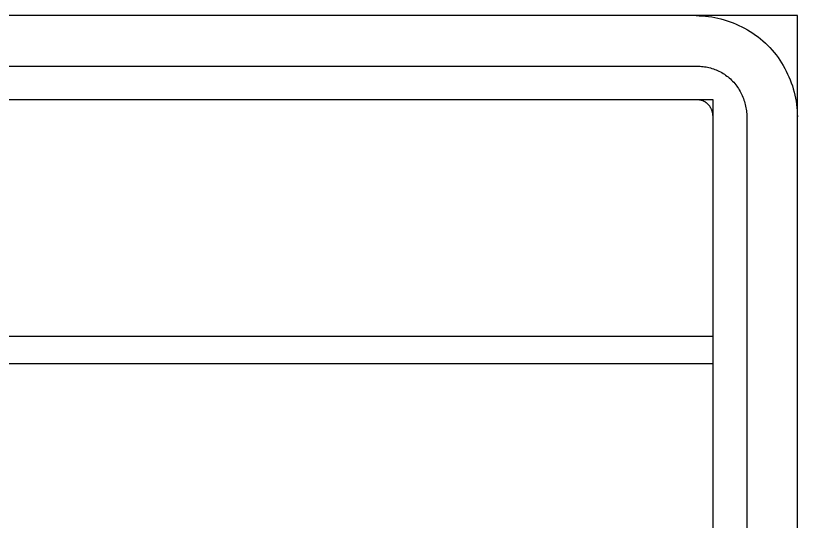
# Model space of a CAD drawing. Header units: millimetres. Extents: x 0 to 100, y -1 to 80.
# Drawn here: x 53.532 to 55.85, y 23.66 to 25.16 of the extents above; entities that cross this region are included whole.
import ezdxf

# ---------------------------------------------------------------- set-up
doc = ezdxf.new("R2010")
doc.units = ezdxf.units.MM
doc.layers.add('4403-06244_0', color=7, linetype='Continuous')

msp = doc.modelspace()

# ---------------------------------------------------------------- linework, layer by layer
at = {"layer": '4403-06244_0', "color": 7, "linetype": 'Continuous'}
for p, q in [((55.85, 25.1596), (47.05, 25.1596)), ((55.85, 22.1596), (55.85, 25.1596)), ((47.3429, 25.0095), (55.557, 25.0095)), ((55.6, 24.9095), (47.3429, 24.9095)), ((55.6, 22.4599), (55.6, 24.9095)), ((55.7, 24.859), (55.7, 22.4599)), ((55.6, 24.2079), (49.8861, 24.2079)), ((49.8861, 24.1279), (55.6, 24.1279))]:
    msp.add_line(p, q, dxfattribs=at)
for points in [[(55.55, 25.1595), (55.5592, 25.1593), (55.5684, 25.1589), (55.5776, 25.1581), (55.5868, 25.1571), (55.596, 25.1557), (55.6052, 25.154), (55.6144, 25.1521), (55.6235, 25.1499), (55.6326, 25.1474), (55.6416, 25.1446), (55.6505, 25.1415), (55.6593, 25.1382), (55.6681, 25.1346), (55.6767, 25.1307), (55.6852, 25.1266), (55.6936, 25.1222), (55.7019, 25.1175), (55.71, 25.1126), (55.718, 25.1075), (55.7258, 25.1021), (55.7334, 25.0964), (55.7409, 25.0905), (55.7481, 25.0844), (55.7551, 25.078), (55.762, 25.0714), (55.7685, 25.0646), (55.7749, 25.0576), (55.781, 25.0504), (55.7869, 25.0429), (55.7926, 25.0353), (55.798, 25.0275), (55.8031, 25.0195), (55.808, 25.0114), (55.8127, 25.0031), (55.8171, 24.9947), (55.8212, 24.9862), (55.8251, 24.9776), (55.8287, 24.9688), (55.832, 24.96), (55.8351, 24.9511), (55.8379, 24.9421), (55.8404, 24.933), (55.8426, 24.9239), (55.8445, 24.9147), (55.8462, 24.9055), (55.8476, 24.8963), (55.8486, 24.8871), (55.8494, 24.8779), (55.8498, 24.8687), (55.85, 24.8595)], [(55.557, 25.0095), (55.5614, 25.0094), (55.5658, 25.0092), (55.5703, 25.0088), (55.5747, 25.0082), (55.5791, 25.0075), (55.5835, 25.0067), (55.5879, 25.0057), (55.5922, 25.0045), (55.5966, 25.0032), (55.6009, 25.0018), (55.6051, 25.0003), (55.6093, 24.9986), (55.6135, 24.9967), (55.6176, 24.9948), (55.6217, 24.9927), (55.6257, 24.9905), (55.6296, 24.9881), (55.6335, 24.9857), (55.6372, 24.9831), (55.6409, 24.9804), (55.6446, 24.9776), (55.6481, 24.9747), (55.6515, 24.9717), (55.6548, 24.9685), (55.658, 24.9653), (55.6612, 24.9618), (55.6643, 24.9583), (55.6673, 24.9546), (55.6701, 24.9508), (55.6729, 24.947), (55.6754, 24.9431), (55.6779, 24.9391), (55.6803, 24.935), (55.6825, 24.9308), (55.6846, 24.9266), (55.6865, 24.9223), (55.6884, 24.918), (55.6901, 24.9136), (55.6916, 24.9092), (55.6931, 24.9047), (55.6944, 24.9002), (55.6955, 24.8957), (55.6966, 24.8911), (55.6975, 24.8866), (55.6982, 24.882), (55.6989, 24.8774), (55.6994, 24.8728), (55.6997, 24.8682), (55.6999, 24.8636), (55.7, 24.859)], [(55.6, 24.859), (55.6, 24.8605), (55.5999, 24.862), (55.5998, 24.8636), (55.5997, 24.8651), (55.5995, 24.8666), (55.5993, 24.8681), (55.599, 24.8696), (55.5987, 24.8711), (55.5984, 24.8726), (55.598, 24.8741), (55.5976, 24.8756), (55.5971, 24.877), (55.5966, 24.8785), (55.5961, 24.8799), (55.5955, 24.8814), (55.5948, 24.8828), (55.5942, 24.8842), (55.5934, 24.8855), (55.5927, 24.8869), (55.5919, 24.8882), (55.591, 24.8895), (55.5901, 24.8908), (55.5892, 24.892), (55.5882, 24.8933), (55.5874, 24.8943), (55.5865, 24.8952), (55.5856, 24.8962), (55.5847, 24.8971), (55.5837, 24.898), (55.5827, 24.8989), (55.5817, 24.8998), (55.5807, 24.9006), (55.5796, 24.9014), (55.5786, 24.9022), (55.5775, 24.9029), (55.5764, 24.9036), (55.5753, 24.9043), (55.5741, 24.9049), (55.573, 24.9055), (55.5718, 24.9061), (55.5706, 24.9066), (55.5694, 24.9071), (55.5682, 24.9075), (55.567, 24.9079), (55.5657, 24.9083), (55.5645, 24.9086), (55.5633, 24.9089), (55.562, 24.9091), (55.5608, 24.9093), (55.5595, 24.9094), (55.5583, 24.9095), (55.557, 24.9095)]]:
    msp.add_lwpolyline(points, dxfattribs=at)

doc.saveas('drawing.dxf')
